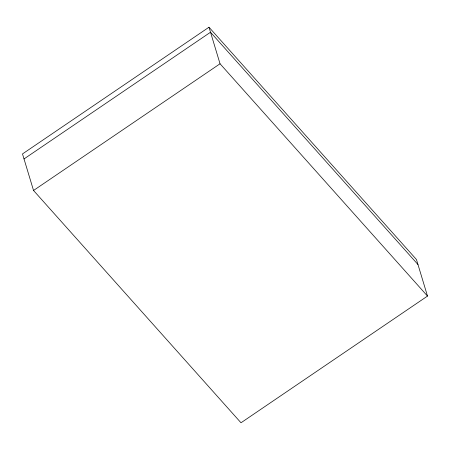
<?xml version="1.0" encoding="UTF-8"?>
<svg xmlns="http://www.w3.org/2000/svg" width="450" height="450" viewBox="0 0 450 450"><rect width="100%" height="100%" fill="white"/><g stroke="black" fill="none" stroke-linecap="round" stroke-linejoin="round"><path stroke-width="0.67" d="M209.002 27.219L22.5 153.922L33.536 190.474L240.998 422.781L427.5 296.077L416.464 259.526L209.002 27.219L220.039 63.776L427.5 296.077M24.013 158.94L210.521 32.237L417.977 264.538M33.536 190.474L220.039 63.776"/></g></svg>
